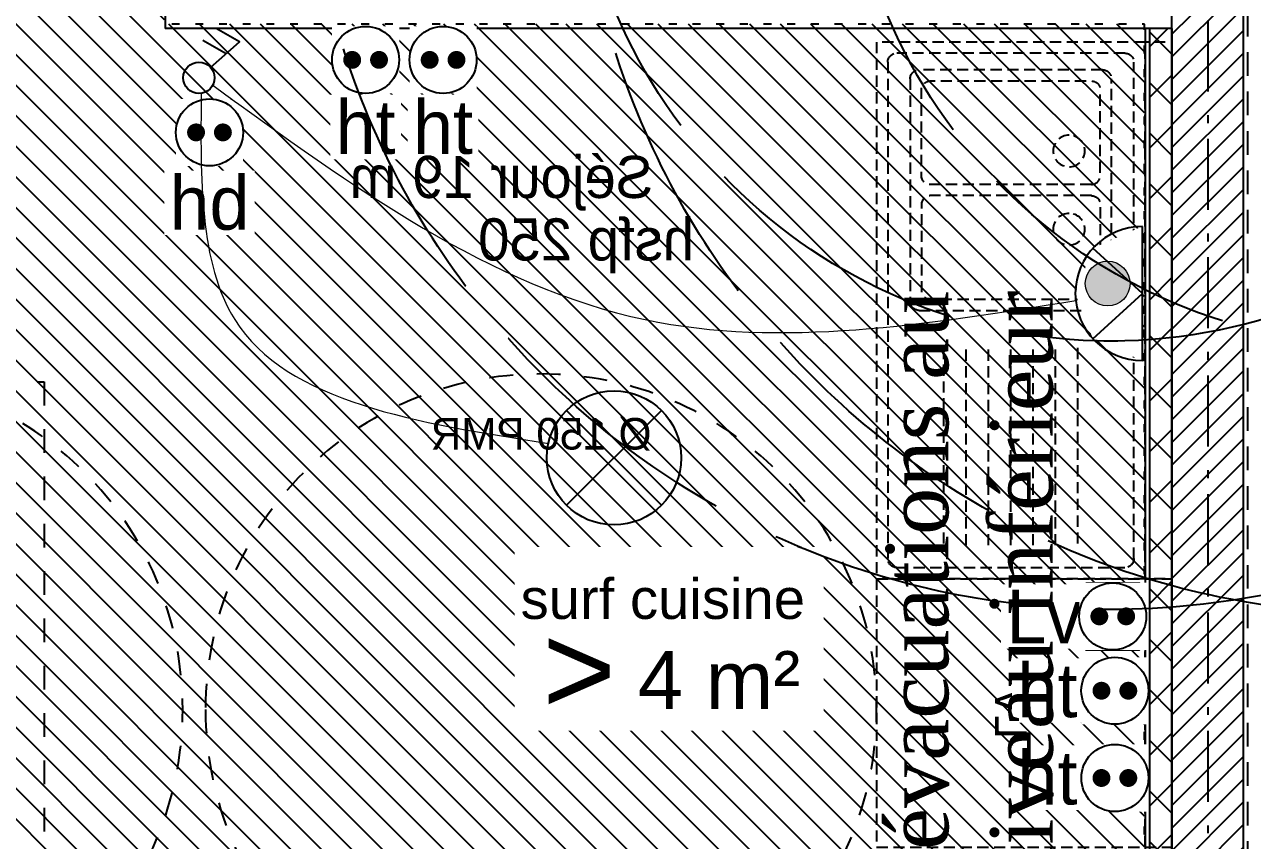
# Model space of a CAD drawing. Header units: centimetres. Extents: x -35664 to 50682, y -23001 to 23705.
# Drawn here: x 5935.4 to 6209.9, y 3678.9 to 3861.3 of the extents above; entities that cross this region are included whole.
import ezdxf

# ---------------------------------------------------------------- set-up
doc = ezdxf.new("R2010")
doc.units = ezdxf.units.CM
for name, pattern in [('ACAD_ISO02W100', [15, 12, -3]), ('prlm_eu', [2, 1.25, -0.25, 0.25, -0.25]), ('Style de ligne -11', [0.347222, 0.20828, -0.138942]), ('Style de ligne -13', [0.147638, 0.098425, -0.049213]), ('Style de ligne -5', [0.20828, 0.069425, -0.138855]), ('Style de ligne -6', [1.04164, 0.625, -0.20828, 0.06943, -0.13893]), ('VW-01', [0.41656, 0.20828, -0.20828])]:
    doc.linetypes.add(name, pattern=pattern)
for name, color, linetype in [('B aménagement intérieur', 252, 'Continuous'), ('B faience', 252, 'Style de ligne -11'), ('B Faux plafonds', 9, 'Continuous'), ('B Faux plafonds_Hatch', 9, 'Continuous'), ('B GÈnÈral_Hatch', 252, 'Continuous'), ('B Général', 252, 'Continuous'), ('C ANNOTATIONS-PMR', 252, 'Style de ligne -5'), ('C ANNOTATIONS-prestations', 252, 'Continuous'), ('C ANNOTATIONS-texte', 252, 'Continuous'), ('D SURFACES-shab', 252, 'Continuous'), ('F REMPLISSAGE-vert foncé', 252, 'Continuous'), ('prlm-EAU-EF', 161, 'Continuous'), ('prlm-EAU-EUEV', 25, 'Continuous'), ('prlm-MOD', 64, 'Continuous')]:
    doc.layers.add(name, color=color, linetype=linetype)
doc.layers.add('prlm-ELEC-CFO', color=1, linetype='Continuous', lineweight=25)
doc.layers.add('prlm-ZEROPLOT', color=254, linetype='Continuous', plot=False)
doc.styles.add('Eurostile', font='Eurosti.TTF')
doc.styles.add('Eurostile (italic)', font='Eurostib.TTF')
doc.styles.add('prlm-elec-cfo', font='comic.ttf', dxfattribs={"height": 12})
doc.styles.add('prlm-sejc', font='arial.ttf', dxfattribs={"height": 20})
doc.styles.add('prlm-vmc', font='pala.ttf', dxfattribs={"height": 14})

# ---------------------------------------------------------------- blocks, each defined once
blk = doc.blocks.new('A 90.Rond 150_PMR')
at = {"layer": 'B Général', "linetype": 'VW-01', "ltscale": 25.4}
blk.add_circle((0, 0), 75, dxfattribs=at)
at = {"layer": 'B Général', "insert": (-61.5, 0), "char_height": 7.059, "attachment_point": 5, "rotation": 90, "line_spacing_factor": 0.894142, "style": 'Eurostile (italic)'}
blk.add_mtext('Ø 150 PMR', dxfattribs=at)
blk = doc.blocks.new('A 90.Evier 120.60 T3 et +')
at = {"layer": 'B Général', "linetype": 'Style de ligne -13', "ltscale": 25.4}
for p, q in [((-55.5, -2.5), (55.5, -2.5)), ((-57.5, -55.5), (-57.5, -4.5)), ((57.5, -4.5), (57.5, -55.5)), ((2, -7.53), (51.79, -7.53)), ((0, -50.5), (0, -9.53)), ((18.98, -10), (18.98, -10)), ((53.79, -9.53), (53.79, -50.5)), ((-52.12, -15), (-7.88, -15)), ((-52.5, -20), (-7.5, -20)), ((-52.5, -25), (-7.5, -25)), ((-52.5, -30), (-7.5, -30)), ((-52.5, -35), (-7.5, -35)), ((-52.5, -40), (-7.5, -40)), ((25.65, -43.33), (25.65, -43.33)), ((-52.12, -45), (-7.88, -45)), ((9.17, -50), (9.17, -50)), ((51.79, -52.5), (2, -52.5)), ((55.5, -57.5), (-55.5, -57.5))]:
    blk.add_line(p, q, dxfattribs=at)
at = {"layer": 'B Général', "linetype": 'Style de ligne -13', "ltscale": 25.4, "flags": 128}
blk.add_lwpolyline([(-60, 0), (-60, 6), (60, 6), (60, 0)], dxfattribs=at)
blk.add_lwpolyline([(-60, 0), (60, 0), (60, -60), (-60, -60)], close=True, dxfattribs=at)
for points in [[(25.65, -12), (25.65, -48, -0.414212), (23.65, -50), (4.5, -50, -0.198914), (3.09, -49.41, -0.198914), (2.5, -48), (2.5, -12, -0.414214), (4.5, -10)], [(25.65, -12, 0.414212), (23.65, -10), (4.45, -10)], [(28.15, -12), (28.15, -48, 0.414212), (30.15, -50), (49.29, -50, 0.198914), (50.71, -49.41, 0.198914), (51.29, -48), (51.29, -12, 0.414214), (49.29, -10)], [(28.15, -12, -0.414212), (30.15, -10), (49.34, -10)]]:
    blk.add_lwpolyline(points, format="xyb", dxfattribs=at)
at = {"layer": 'B Général', "linetype": 'Style de ligne -13', "ltscale": 25.4}
for centre, start, end in [((-55.5, -4.5), 90, 180), ((55.5, -4.5), 0, 90), ((2, -9.53), 90, 180), ((51.79, -9.53), 0, 90), ((2, -50.5), 180, 270), ((51.79, -50.5), 270, 0), ((-55.5, -55.5), 180, 270), ((55.5, -55.5), 270, 0)]:
    blk.add_arc(centre, 2, start, end, dxfattribs=at)
for centre in [(18.15, -17), (35.65, -17)]:
    blk.add_ellipse(centre, major_axis=(3.54, 0), ratio=1, dxfattribs=at)
blk = doc.blocks.new('A 90.Lit 140.190_PMR 2')
at = {"layer": 'B Général', "linetype": 'VW-01', "ltscale": 25.4, "flags": 128}
blk.add_lwpolyline([(70, 155), (-70, 155), (-70, 35), (70, 35)], close=True, dxfattribs=at)
blk = doc.blocks.new('A 90.Lave Vaisselle')
at = {"layer": 'B Général', "linetype": 'Style de ligne -13', "ltscale": 25.4, "flags": 128}
blk.add_lwpolyline([(-30, 30), (-30, 36), (30, 36), (30, 30)], dxfattribs=at)
blk.add_lwpolyline([(-30, 30), (30, 30), (30, -30), (-30, -30)], close=True, dxfattribs=at)
at = {"layer": 'B Général', "insert": (0, 0), "char_height": 7.059, "attachment_point": 5, "line_spacing_factor": 0.894142, "style": 'Eurostile'}
blk.add_mtext('LV', dxfattribs=at)
blk = doc.blocks.new('A 90.T3 S102_105 (2D)')
at = {"layer": 'B Faux plafonds_Hatch', "linetype": 'Continuous'}
h = blk.add_hatch(dxfattribs=at)
h.set_pattern_fill('F_P__SOFFITE', color=256, style=0, pattern_type=2)
h.set_pattern_definition([(45, (0, 0.2205), (-3.52778, 3.30729), [])])
h.paths.add_polyline_path([(-55.86, 34.01), (-55.94, 63.02), (125.88, 63.03), (125.88, 76.02), (280.96, 76.02), (281.04, -293.98), (-274.88, -293.98), (-274.88, 16.02), (-55.86, 16.02), (-55.86, 34.03)])
at = {"layer": 'B GÈnÈral_Hatch', "linetype": 'Continuous'}
h = blk.add_hatch(dxfattribs=at)
h.set_pattern_fill('02_ISOLANT', color=256, angle=-90, style=0, pattern_type=2)
h.set_pattern_definition([(-45, (0, 0), (5.65685, 5.65685), []), (45, (0, 0), (5.65685, -5.65685), [])])
h.paths.add_polyline_path([(-276.04, 15.02), (-281.04, 15.02), (-281.04, -295.98), (-276.04, -295.98)])
at = {"layer": 'B faience', "lineweight": 18, "flags": 128}
blk.add_lwpolyline([(-275.04, -107.98), (-275.04, 15.02), (-216.04, 15.02)], dxfattribs=at)
at = {"layer": 'B Faux plafonds', "linetype": 'Style de ligne -5', "ltscale": 25.4, "flags": 128}
blk.add_lwpolyline([(-55.86, 34.01), (-55.94, 63.02), (125.88, 63.03), (125.88, 76.02), (280.96, 76.02), (281.04, -293.98), (-274.88, -293.98), (-274.88, 16.02), (-55.86, 16.02), (-55.86, 34.03)], close=True, dxfattribs=at)
at = {"layer": 'B Général', "linetype": 'Continuous'}
for p, q in [((-56.02, 63.03), (-56.02, 15.02)), ((-281.04, 15.02), (-281.04, 20.02)), ((-281.04, 15.02), (-281.04, 15.02)), ((-281.04, 15.02), (-281.04, -295.98)), ((-281.04, 15.02), (-281.04, -295.98)), ((-276.04, 15.02), (-276.04, -295.98)), ((-275.04, 15.02), (-56.02, 15.02)), ((-275.04, 15.02), (-275.04, -295.98)), ((-275.04, 15.02), (-275.04, -295.98))]:
    blk.add_line(p, q, dxfattribs=at)
at = {"layer": 'D SURFACES-shab', "lineweight": 18, "flags": 128}
blk.add_lwpolyline([(125.88, 76.02), (125.88, 63.03), (-56.02, 63.03), (-56.02, 15.02), (-275.05, 15.02), (-275.05, -293.94), (281.07, -293.53), (281.03, 76.02)], close=True, dxfattribs=at)
at = {"layer": 'F REMPLISSAGE-vert foncé', "linetype": 'Continuous'}
for p in [(-56.02, 63.03), (-281.04, 15.02)]:
    blk.add_line(p, (-56.02, 15.02), dxfattribs=at)
at = {"layer": 'B Général', "rotation": 90}
for name, p in [('A 90.Lit 140.190_PMR 2', (126.04, -133.98)), ('A 90.Evier 120.60 T3 et +', (-275.04, -47.98)), ('A 90.Lave Vaisselle', (-245.04, -137.98))]:
    blk.add_blockref(name, p, dxfattribs=at)
at = {"layer": 'C ANNOTATIONS-PMR', "ltscale": 25.4, "rotation": 270}
for p in [(-140.04, -137.19), (15.07, -137.19)]:
    blk.add_blockref('A 90.Rond 150_PMR', p, dxfattribs=at)
at = {"layer": 'C ANNOTATIONS-prestations', "insert": (-174.25, -39.66), "char_height": 9.412, "width": 75.1259, "attachment_point": 7, "line_spacing_factor": 0.894142, "style": 'Eurostile (italic)'}
blk.add_mtext('hsfp {\\fEurostile|b0|i0|c0|p0;250}', dxfattribs=at)
at = {"layer": 'C ANNOTATIONS-texte', "insert": (-128.84, -25.69), "char_height": 9.412, "attachment_point": 8, "line_spacing_factor": 0.894142, "style": 'Eurostile'}
blk.add_mtext('Séjour 19 m{\\H0.6667x;\\S2^ ;}', dxfattribs=at)
blk = doc.blocks.new('A 90.Groupe-23-1')
at = {"layer": 'B Général', "linetype": 'Style de ligne -11', "ltscale": 25.4}
blk.add_line((-1456.92, -1173.93), (-1456.92, 946.07), dxfattribs=at)
blk = doc.blocks.new('B 90.Groupe-19-1')
at = {"layer": 'B Général', "linetype": 'Style de ligne -11', "ltscale": 25.4}
blk.add_line((-1456.92, -1173.93), (-1456.92, 946.07), dxfattribs=at)
blk = doc.blocks.new('xi.LVrob')
at = {"layer": 'prlm-EAU-EF', "color": 0}
blk.add_lwpolyline([(-6, 7.5), (6, 7.5), (-6, -7.5), (6, -7.5)], close=True, dxfattribs=at)
blk = doc.blocks.new('xi.LV')
at = {"color": 0, "lineweight": 5}
blk.add_wipeout([(-7.5, -7.5), (7.5, -7.5), (7.5, 7.5), (-7.5, 7.5)], dxfattribs=at).dxf.layer = 'prlm-ELEC-CFO'
at = {"layer": 'prlm-ELEC-CFO', "color": 0, "linetype": 'ByBlock', "lineweight": 5, "const_width": 2}
for points in [[(-4, 0, 1), (-2, 0, 1)], [(2, 0, 1), (4, 0, 1)]]:
    blk.add_lwpolyline(points, format="xyb", close=True, dxfattribs=at)
at = {"layer": 'prlm-ELEC-CFO', "color": 0, "linetype": 'ByBlock', "lineweight": -2}
blk.add_circle((0, 0), 7.5, dxfattribs=at)
blk = doc.blocks.new('xi.PCHT')
at = {"color": 0, "lineweight": 5}
blk.add_wipeout([(-7.5, -7.5), (7.5, -7.5), (7.5, 7.5), (-7.5, 7.5)], dxfattribs=at).dxf.layer = 'prlm-ELEC-CFO'
at = {"layer": 'prlm-ELEC-CFO', "color": 0, "linetype": 'ByBlock', "lineweight": 5, "const_width": 2}
for points in [[(-4, 0, 1), (-2, 0, 1)], [(2, 0, 1), (4, 0, 1)]]:
    blk.add_lwpolyline(points, format="xyb", close=True, dxfattribs=at)
at = {"layer": 'prlm-ELEC-CFO', "color": 0, "linetype": 'ByBlock', "lineweight": -2}
blk.add_circle((0, 0), 7.5, dxfattribs=at)
blk = doc.blocks.new('xi.PCHD')
at = {"color": 0, "lineweight": 5}
blk.add_wipeout([(-7.5, -7.5), (7.5, -7.5), (7.5, 7.5), (-7.5, 7.5)], dxfattribs=at).dxf.layer = 'prlm-ELEC-CFO'
at = {"layer": 'prlm-ELEC-CFO', "color": 0, "linetype": 'ByBlock', "lineweight": 5, "const_width": 2}
for points in [[(-4, 0, 1), (-2, 0, 1)], [(2, 0, 1), (4, 0, 1)]]:
    blk.add_lwpolyline(points, format="xyb", close=True, dxfattribs=at)
at = {"layer": 'prlm-ELEC-CFO', "color": 0, "linetype": 'ByBlock', "lineweight": -2}
blk.add_circle((0, 0), 7.5, dxfattribs=at)
blk = doc.blocks.new('xi.DA')
at = {"layer": 'prlm-ELEC-CFO', "color": 0}
for points in [[(0.61, -1.67), (7.04, 4.05), (1.81, 7.01)], [(4.05, 1.39), (-1.17, 4.34)]]:
    blk.add_lwpolyline(points, dxfattribs=at)
blk.add_circle((-2, -4), 3.5, dxfattribs=at)
blk = doc.blocks.new('xi.PTCE')
at = {"layer": 'prlm-ELEC-CFO', "color": 0}
for points in [[(-10.61, 10.61), (10.61, -10.61)], [(10.61, 10.61), (-10.61, -10.61)]]:
    blk.add_lwpolyline(points, dxfattribs=at)
at = {"layer": 'prlm-ELEC-CFO', "color": 0, "linetype": 'ByBlock'}
blk.add_circle((0, 0), 15, dxfattribs=at)
blk = doc.blocks.new('xi.ECAP')
at = {"color": 0}
blk.add_wipeout([(-15, 0), (-10.13, 11.06), (0, 15), (10.13, 11.06), (15, 0)], dxfattribs=at).dxf.layer = 'prlm-ELEC-CFO'
at = {"layer": 'prlm-ELEC-CFO', "color": 0, "linetype": 'ByBlock', "lineweight": -2, "flags": 128}
blk.add_lwpolyline([(15, 0, 1), (-15, 0)], format="xyb", close=True, dxfattribs=at)
at = {"layer": 'prlm-ELEC-CFO', "color": 0}
blk.add_lwpolyline([(-10.13, 11.06), (0, 0), (10.13, 11.06)], dxfattribs=at)
blk = doc.blocks.new('xi.4m²')
at = {"color": 0}
blk.add_wipeout([(-34.54, 20.54), (34.54, 20.54), (34.54, -20.54), (-34.54, -20.54)], dxfattribs=at).dxf.layer = 'prlm-ELEC-CFO'
at = {"layer": 'prlm-ELEC-CFO', "color": 0, "attachment_point": 6, "line_spacing_factor": 0.8, "style": 'prlm-sejc'}
for s, insert, char_height in [('surf cuisine', (30.36, 8.9), 9), ('4 m²', (29.31, -9.19), 13)]:
    blk.add_mtext(s, dxfattribs=dict(at, insert=insert, char_height=char_height))
at = {"layer": 'prlm-ELEC-CFO', "color": 0, "style": 'prlm-sejc', "flags": 8}
blk.add_attdef('?', (-28.3, -16.79), '', height=20, dxfattribs=at)
blk = doc.blocks.new('xi.dchrob')
at = {"layer": 'prlm-ZEROPLOT', "color": 253, "linetype": 'ACAD_ISO02W100', "ltscale": 5}
for radius in [180, 120]:
    blk.add_circle((13.38, 0), radius, dxfattribs=at)
blk = doc.blocks.new('xi.eu')
at = {"layer": 'prlm-EAU-EUEV', "linetype": 'ByBlock', "lineweight": -2}
h = blk.add_hatch(color=0, dxfattribs=at)
edge = h.paths.add_edge_path()
edge.add_arc((0, 0), 5, 0, 360)
at = {"layer": 'prlm-EAU-EUEV', "color": 0, "linetype": 'ByBlock', "lineweight": 5}
blk.add_circle((0, 0), 5, dxfattribs=at)

msp = doc.modelspace()

# ---------------------------------------------------------------- hatches: boundary and pattern name
at = {"layer": 'B GÈnÈral_Hatch', "linetype": 'Continuous'}
h = msp.add_hatch(dxfattribs=at)
h.set_pattern_fill('50_BETON', color=256, style=0, pattern_type=2)
h.set_pattern_definition([(45, (0, 0), (2.4253472, -2.6458333), [])])
h.paths.add_polyline_path([(6191.888, 4134.389), (6191.888, 3541.389), (6207.888, 3525.389), (6207.888, 4134.389)])

# ---------------------------------------------------------------- linework, layer by layer
at = {"layer": 'B Général', "linetype": 'Continuous', "lineweight": 18}
for p, q in [((6191.888, 3551.389), (6191.888, 4134.389)), ((6207.888, 3525.389), (6207.888, 4134.389))]:
    msp.add_line(p, q, dxfattribs=at)
at = {"layer": 'B Général', "linetype": 'Continuous'}
for p, q in [((6191.888, 3551.389), (6191.888, 4134.389)), ((6207.888, 3525.389), (6207.888, 4134.389))]:
    msp.add_line(p, q, dxfattribs=at)
at = {"layer": 'B Général', "linetype": 'Style de ligne -6', "ltscale": 25.4, "flags": 128}
msp.add_lwpolyline([(6142.964, 5820.389), (6142.964, 5736.889), (6199.888, 5687.889), (6199.888, 3085.389)], dxfattribs=at)
msp.add_lwpolyline([(6142.964, 5820.389), (6142.964, 5736.889), (6199.888, 5687.889), (6199.888, 3085.389)], dxfattribs=at)

# ---------------------------------------------------------------- block references
at = {"layer": 'B aménagement intérieur', "xscale": -1}
msp.add_blockref('A 90.T3 S102_105 (2D)', (5910.846, 3845.368), dxfattribs=at)
at = {"layer": 'B Général'}
for name in ['A 90.Groupe-23-1', 'B 90.Groupe-19-1']:
    msp.add_blockref(name, (7665.813, 4459.319), dxfattribs=at)
at = {"layer": 'prlm-EAU-EF'}
msp.add_blockref('xi.LVrob', (6178.663, 3728.985), dxfattribs=at)
at = {"layer": 'prlm-ELEC-CFO'}
msp.add_blockref('xi.PTCE', (6067.183, 3764.425), dxfattribs=at)

# ---------------------------------------------------------------- next in the draw order: block references
msp.add_blockref('xi.4m²', (6079.527, 3723.949), dxfattribs=at).add_auto_attribs({'?': '>'})

# ---------------------------------------------------------------- next in the draw order: texts
at = {"layer": 'prlm-EAU-EF', "lineweight": 20, "insert": (6163.381, 3728.984), "char_height": 12, "attachment_point": 5, "line_spacing_factor": 0.8, "style": 'prlm-elec-cfo', "bg_fill": 3, "box_fill_scale": 1.1, "bg_fill_color": 256, "bg_fill_transparency": 0}
msp.add_mtext('Lv', dxfattribs=at)
at = {"layer": 'prlm-ELEC-CFO', "lineweight": 20, "char_height": 12, "attachment_point": 5, "line_spacing_factor": 0.8, "style": 'prlm-elec-cfo', "bg_fill": 3, "box_fill_scale": 1.1, "bg_fill_color": 256, "bg_fill_transparency": 0}
for s, insert in [('ht', (6011.663, 3838.313)), ('ht', (6028.98, 3838.313)), ('hd', (5976.763, 3821.346)), ('ht', (6164.065, 3712.364)), ('ht', (6164.066, 3692.854))]:
    msp.add_mtext(s, dxfattribs=dict(at, insert=insert))

# ---------------------------------------------------------------- next in the draw order: block references
at = {"layer": 'prlm-ELEC-CFO'}
for name, p in [('xi.PCHT', (6011.663, 3853.389)), ('xi.PCHT', (6028.98, 3853.389)), ('xi.PCHD', (5976.763, 3837.178)), ('xi.PCHT', (6179.141, 3712.365)), ('xi.PCHT', (6179.142, 3692.855))]:
    msp.add_blockref(name, p, dxfattribs=at)

# ---------------------------------------------------------------- next in the draw order: texts
at = {"layer": 'prlm-ELEC-CFO', "lineweight": 20, "insert": (6163.381, 3728.984), "char_height": 12, "attachment_point": 5, "line_spacing_factor": 0.8, "style": 'prlm-elec-cfo', "bg_fill": 3, "box_fill_scale": 1.1, "bg_fill_color": 256, "bg_fill_transparency": 0}
msp.add_mtext('Lv', dxfattribs=at)

# ---------------------------------------------------------------- next in the draw order: linework, layer by layer
at = {"layer": 'prlm-ELEC-CFO', "lineweight": 13}
for points in [[(5974.928, 3845.926), (5982.401, 3795.329), (6052.533, 3767.648)], [(5977.494, 3847.721), (6074.165, 3795.329), (6170.381, 3799.613)]]:
    msp.add_spline(points, degree=3, dxfattribs=at)

# ---------------------------------------------------------------- next in the draw order: block references
at = {"layer": 'prlm-ELEC-CFO'}
for name, p in [('xi.DA', (5976.417, 3853.389)), ('xi.LV', (6178.663, 3728.985))]:
    msp.add_blockref(name, p, dxfattribs=at)

# ---------------------------------------------------------------- next in the draw order: texts
at = {"layer": 'prlm-EAU-EUEV', "linetype": 'prlm_eu', "ltscale": 50, "insert": (6165.454, 3801.8), "char_height": 14, "attachment_point": 9, "rotation": 90, "style": 'prlm-vmc'}
msp.add_mtext_dynamic_manual_height_columns('Passage des évacuations au niveau inférieur', width=238.02246, gutter_width=70, heights=[0], dxfattribs=at)

# ---------------------------------------------------------------- next in the draw order: block references
at = {"layer": 'prlm-ELEC-CFO', "rotation": 90}
msp.add_blockref('xi.ECAP', (6185.3, 3801.165), dxfattribs=at)

# ---------------------------------------------------------------- next in the draw order: block references
at = {"layer": 'prlm-EAU-EUEV', "rotation": 180}
msp.add_blockref('xi.eu', (6177.522, 3803.387), dxfattribs=at)
at = {"layer": 'prlm-MOD', "rotation": 180}
msp.add_blockref('xi.dchrob', (6191.634, 3910.536), dxfattribs=at)
at = {"layer": 'prlm-MOD'}
msp.add_blockref('xi.dchrob', (6225.745, 3909.575), dxfattribs=at)

doc.saveas('drawing.dxf')
